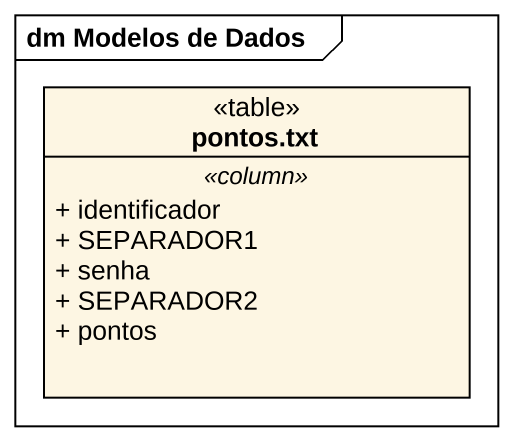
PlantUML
@startuml
mainframe dm Modelos de Dados
hide circle
hide empty members
skinparam classAttributeIconSize 0
class "pontos.txt" as pontos_txt <<table>> {
  .. <<column>> ..
  + identificador
  + SEPARADOR1
  + senha
  + SEPARADOR2
  + pontos
}
@enduml
